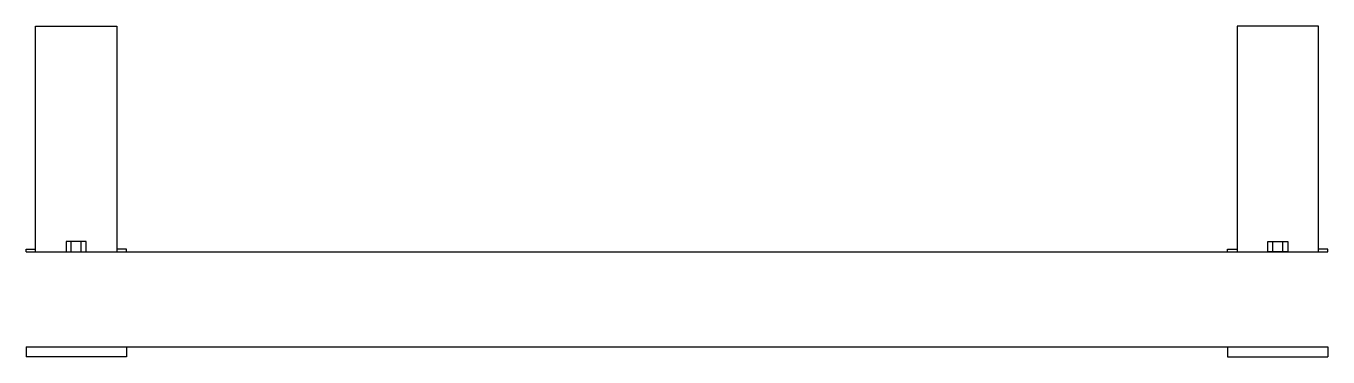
# Model space of a CAD drawing. Header units: metres. Extents: x -519 to 519, y -8 to 256.
import ezdxf

# ---------------------------------------------------------------- set-up
doc = ezdxf.new("R2010")
doc.units = ezdxf.units.M

# ---------------------------------------------------------------- blocks, each defined once
blk = doc.blocks.new('DI_LGFUNDO')
at = {"layer": 'LONGARINA_FUNDO'}
for p, q in [((-511.5, 76), (-511.5, 256)), ((-511.5, 256), (-446.5, 256)), ((-446.5, 256), (-446.5, 76)), ((511.5, 256), (446.5, 256)), ((446.5, 256), (446.5, 76)), ((511.5, 76), (511.5, 256)), ((-471, 84), (-487, 84)), ((-487, 84), (-487, 76)), ((-483, 76), (-483, 84)), ((-475, 76), (-475, 84)), ((-471, 76), (-471, 84)), ((471, 76), (471, 84)), ((471, 84), (487, 84)), ((475, 76), (475, 84)), ((483, 76), (483, 84)), ((487, 84), (487, 76)), ((-519, 76), (-519, 78)), ((-519, 78), (-511.5, 78)), ((-519, 76), (519, 76)), ((-487, 76), (-471, 76)), ((-439, 78), (-446.5, 78)), ((-439, 76), (-439, 78)), ((439, 76), (439, 78)), ((439, 78), (446.5, 78)), ((487, 76), (471, 76)), ((519, 78), (511.5, 78)), ((519, 76), (519, 78)), ((-519, 0), (519, 0)), ((-519, 0), (-519, -8)), ((-439, -8), (-519, -8)), ((-439, 0), (-439, -8)), ((439, 0), (439, -8)), ((439, -8), (519, -8)), ((519, 0), (519, -8))]:
    blk.add_line(p, q, dxfattribs=at)

msp = doc.modelspace()

# ---------------------------------------------------------------- block references
msp.add_blockref('DI_LGFUNDO', (0, 0))

doc.saveas('drawing.dxf')
